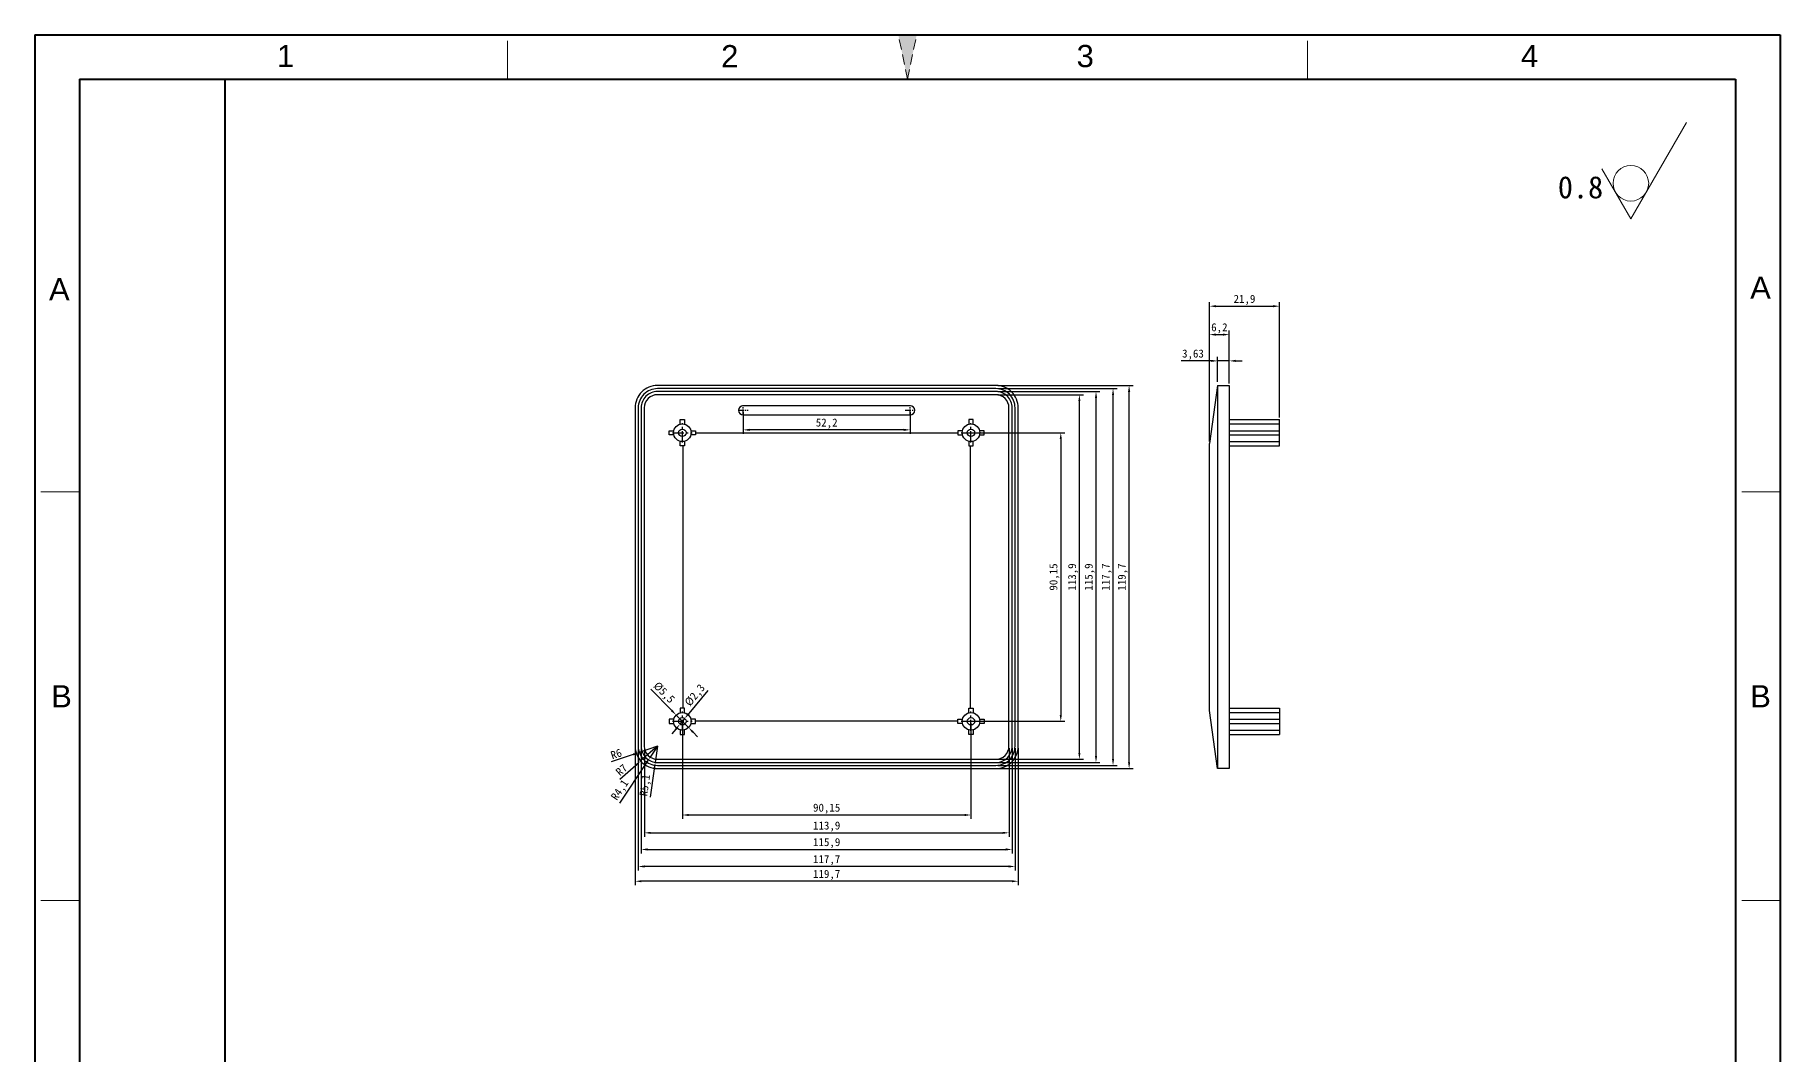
# Model space of a CAD drawing. Header units: millimetres. Extents: x -745 to -200, y 2027 to 2823.
# Drawn here: x -745 to -200, y 2505 to 2823 of the extents above; entities that cross this region are included whole.
import ezdxf
from ezdxf.enums import TextEntityAlignment as Align

# ---------------------------------------------------------------- set-up
doc = ezdxf.new("R2010")
doc.units = ezdxf.units.MM
for name, pattern in [('ACAD_ISO10W100', [18, 12, -3, 0, -3]), ('CENTER', [50.8, 31.75, -6.35, 6.35, -6.35]), ('HIDDEN2', [4.7625, 3.175, -1.5875])]:
    doc.linetypes.add(name, pattern=pattern)
for name, color, linetype, lineweight in [('dim', 82, 'Continuous', 9), ('图层1', 7, 'ACAD_ISO10W100', 15), ('图层4', 7, 'Continuous', 40), ('图层5', 7, 'HIDDEN2', 15), ('细实线', 3, 'Continuous', 18)]:
    doc.layers.add(name, color=color, linetype=linetype, lineweight=lineweight)
doc.layers.add('尺寸线', color=7, linetype='Continuous')
doc.styles.add('样式 3', font='arial.ttf', dxfattribs={"height": 3.8})
doc.dimstyles.new('ISO-25', dxfattribs={"dimtxt": 2.5, "dimasz": 2.5, "dimexe": 1.25, "dimexo": 0.625, "dimtad": 1, "dimtxsty": 'Standard', "dimcen": 2.5, "dimadec": 0, "dimazin": 0, "dimtfac": 1, "dimtmove": 0, "dimatfit": 3, "dimfxl": 1, "dimarcsym": 0})

# ---------------------------------------------------------------- blocks, each defined once
blk = doc.blocks.new('*D2')
at = {"layer": 'Defpoints', "color": 0}
for p in [(-523.9, 2706.23), (-471.7, 2706.23), (-523.9, 2700.1)]:
    blk.add_point(p, dxfattribs=at)
at = {"layer": 'dim', "color": 0, "lineweight": -2}
for p, q in [((-523.9, 2705.6), (-523.9, 2698.85)), ((-471.7, 2705.6), (-471.7, 2698.85)), ((-473.7, 2700.1), (-521.9, 2700.1))]:
    blk.add_line(p, q, dxfattribs=at)
at = {"layer": 'dim', "color": 0}
for points in [[(-521.9, 2700.44), (-521.9, 2699.77), (-523.9, 2700.1)], [(-473.7, 2699.77), (-473.7, 2700.44), (-471.7, 2700.1)]]:
    blk.add_solid(points, dxfattribs=at)
at = {"layer": 'dim', "color": 0, "insert": (-497.8, 2702.07), "char_height": 2.5, "attachment_point": 5}
blk.add_mtext('52,2', dxfattribs=at)
blk = doc.blocks.new('*D3')
at = {"layer": 'Defpoints', "color": 0}
for p in [(-557.65, 2601.28), (-437.95, 2601.28), (-557.65, 2559.08)]:
    blk.add_point(p, dxfattribs=at)
at = {"layer": 'dim', "color": 0, "lineweight": -2}
for p, q in [((-557.65, 2600.65), (-557.65, 2557.83)), ((-437.95, 2600.65), (-437.95, 2557.83)), ((-439.95, 2559.08), (-555.65, 2559.08))]:
    blk.add_line(p, q, dxfattribs=at)
at = {"layer": 'dim', "color": 0}
for points in [[(-555.65, 2559.41), (-555.65, 2558.75), (-557.65, 2559.08)], [(-439.95, 2558.75), (-439.95, 2559.41), (-437.95, 2559.08)]]:
    blk.add_solid(points, dxfattribs=at)
at = {"layer": 'dim', "color": 0, "insert": (-497.8, 2561.05), "char_height": 2.5, "attachment_point": 5}
blk.add_mtext('119,7', dxfattribs=at)
blk = doc.blocks.new('*D4')
at = {"layer": 'Defpoints', "color": 0}
for p in [(-556.65, 2601.28), (-438.95, 2601.28), (-556.65, 2563.7)]:
    blk.add_point(p, dxfattribs=at)
at = {"layer": 'dim', "color": 0, "lineweight": -2}
for p, q in [((-556.65, 2600.65), (-556.65, 2562.45)), ((-438.95, 2600.65), (-438.95, 2562.45)), ((-440.95, 2563.7), (-554.65, 2563.7))]:
    blk.add_line(p, q, dxfattribs=at)
at = {"layer": 'dim', "color": 0}
for points in [[(-554.65, 2564.03), (-554.65, 2563.36), (-556.65, 2563.7)], [(-440.95, 2563.36), (-440.95, 2564.03), (-438.95, 2563.7)]]:
    blk.add_solid(points, dxfattribs=at)
at = {"layer": 'dim', "color": 0, "insert": (-497.8, 2565.67), "char_height": 2.5, "attachment_point": 5}
blk.add_mtext('117,7', dxfattribs=at)
blk = doc.blocks.new('*D5')
at = {"layer": 'Defpoints', "color": 0}
for p in [(-555.75, 2601.28), (-439.85, 2601.28), (-439.85, 2569.01)]:
    blk.add_point(p, dxfattribs=at)
at = {"layer": 'dim', "color": 0, "lineweight": -2}
for p, q in [((-555.75, 2600.65), (-555.75, 2567.76)), ((-439.85, 2600.65), (-439.85, 2567.76)), ((-553.75, 2569.01), (-441.85, 2569.01))]:
    blk.add_line(p, q, dxfattribs=at)
at = {"layer": 'dim', "color": 0}
for points in [[(-553.75, 2569.35), (-553.75, 2568.68), (-555.75, 2569.01)], [(-441.85, 2568.68), (-441.85, 2569.35), (-439.85, 2569.01)]]:
    blk.add_solid(points, dxfattribs=at)
at = {"layer": 'dim', "color": 0, "insert": (-497.8, 2570.99), "char_height": 2.5, "attachment_point": 5}
blk.add_mtext('115,9', dxfattribs=at)
blk = doc.blocks.new('*D6')
at = {"layer": 'Defpoints', "color": 0}
for p in [(-554.75, 2601.28), (-440.85, 2601.28), (-440.85, 2574.2)]:
    blk.add_point(p, dxfattribs=at)
at = {"layer": 'dim', "color": 0, "lineweight": -2}
for p, q in [((-554.75, 2600.65), (-554.75, 2572.95)), ((-440.85, 2600.65), (-440.85, 2572.95)), ((-552.75, 2574.2), (-442.85, 2574.2))]:
    blk.add_line(p, q, dxfattribs=at)
at = {"layer": 'dim', "color": 0}
for points in [[(-552.75, 2574.53), (-552.75, 2573.87), (-554.75, 2574.2)], [(-442.85, 2573.87), (-442.85, 2574.53), (-440.85, 2574.2)]]:
    blk.add_solid(points, dxfattribs=at)
at = {"layer": 'dim', "color": 0, "insert": (-497.8, 2576.17), "char_height": 2.5, "attachment_point": 5}
blk.add_mtext('113,9', dxfattribs=at)
blk = doc.blocks.new('*D7')
at = {"layer": 'Defpoints', "color": 0}
for p in [(-542.88, 2609.05), (-452.73, 2609.05), (-452.73, 2579.78)]:
    blk.add_point(p, dxfattribs=at)
at = {"layer": 'dim', "color": 0, "lineweight": -2}
for p, q in [((-542.88, 2608.43), (-542.88, 2578.53)), ((-452.73, 2608.43), (-452.73, 2578.53)), ((-540.88, 2579.78), (-454.73, 2579.78))]:
    blk.add_line(p, q, dxfattribs=at)
at = {"layer": 'dim', "color": 0}
for points in [[(-540.88, 2580.11), (-540.88, 2579.45), (-542.88, 2579.78)], [(-454.73, 2579.45), (-454.73, 2580.11), (-452.73, 2579.78)]]:
    blk.add_solid(points, dxfattribs=at)
at = {"layer": 'dim', "color": 0, "insert": (-497.8, 2581.75), "char_height": 2.5, "attachment_point": 5}
blk.add_mtext('90,15', dxfattribs=at)
blk = doc.blocks.new('*D23')
at = {"layer": 'Defpoints', "color": 0}
for p in [(-550.65, 2601.28), (-555.91, 2596.65)]:
    blk.add_point(p, dxfattribs=at)
at = {"layer": 'dim', "color": 0, "lineweight": -2}
for p, q in [((-550.65, 2601.28), (-555.91, 2596.65)), ((-562.37, 2590.95), (-557.41, 2595.33))]:
    blk.add_line(p, q, dxfattribs=at)
at = {"layer": 'dim', "color": 0}
blk.add_solid([(-557.19, 2595.08), (-557.63, 2595.58), (-555.91, 2596.65)], dxfattribs=at)
at = {"layer": 'dim', "color": 0, "insert": (-561.88, 2593.88), "char_height": 2.5, "attachment_point": 5, "rotation": 41.3815}
blk.add_mtext('R7', dxfattribs=at)
blk = doc.blocks.new('*D24')
at = {"layer": 'Defpoints', "color": 0}
for p in [(-550.65, 2601.28), (-556.33, 2599.33)]:
    blk.add_point(p, dxfattribs=at)
at = {"layer": 'dim', "color": 0, "lineweight": -2}
for p, q in [((-550.65, 2601.28), (-556.33, 2599.33)), ((-558.22, 2598.68), (-565.06, 2596.34))]:
    blk.add_line(p, q, dxfattribs=at)
at = {"layer": 'dim', "color": 0}
blk.add_solid([(-558.12, 2598.37), (-558.33, 2599), (-556.33, 2599.33)], dxfattribs=at)
at = {"layer": 'dim', "color": 0, "insert": (-563.53, 2598.85), "char_height": 2.5, "attachment_point": 5, "rotation": 18.9082}
blk.add_mtext('R6', dxfattribs=at)
blk = doc.blocks.new('*D25')
at = {"layer": 'Defpoints', "color": 0}
for p in [(-550.65, 2601.28), (-551.34, 2596.22)]:
    blk.add_point(p, dxfattribs=at)
at = {"layer": 'dim', "color": 0, "lineweight": -2}
for p, q in [((-550.65, 2601.28), (-551.34, 2596.22)), ((-552.81, 2585.3), (-551.61, 2594.24))]:
    blk.add_line(p, q, dxfattribs=at)
at = {"layer": 'dim', "color": 0}
blk.add_solid([(-551.28, 2594.19), (-551.94, 2594.28), (-551.34, 2596.22)], dxfattribs=at)
at = {"layer": 'dim', "color": 0, "insert": (-554.3, 2589.04), "char_height": 2.5, "attachment_point": 5, "rotation": 82.3008}
blk.add_mtext('R5,1', dxfattribs=at)
blk = doc.blocks.new('*D26')
at = {"layer": 'Defpoints', "color": 0}
for p in [(-550.65, 2601.28), (-552.93, 2597.86)]:
    blk.add_point(p, dxfattribs=at)
at = {"layer": 'dim', "color": 0, "lineweight": -2}
for p, q in [((-550.65, 2601.28), (-552.93, 2597.86)), ((-554.04, 2596.2), (-562.53, 2583.45))]:
    blk.add_line(p, q, dxfattribs=at)
at = {"layer": 'dim', "color": 0}
blk.add_solid([(-553.76, 2596.01), (-554.31, 2596.38), (-552.93, 2597.86)], dxfattribs=at)
at = {"layer": 'dim', "color": 0, "insert": (-562.22, 2587.47), "char_height": 2.5, "attachment_point": 5, "rotation": 56.3284}
blk.add_mtext('R4,1', dxfattribs=at)
blk = doc.blocks.new('*D27')
at = {"layer": 'Defpoints', "color": 0}
for p in [(-544.81, 2611.01), (-540.95, 2607.09)]:
    blk.add_point(p, dxfattribs=at)
at = {"layer": 'dim', "color": 0, "lineweight": -2}
for p, q in [((-552.73, 2619.08), (-546.21, 2612.44)), ((-540.95, 2607.09), (-544.81, 2611.01)), ((-539.55, 2605.66), (-538.15, 2604.23))]:
    blk.add_line(p, q, dxfattribs=at)
at = {"layer": 'dim', "color": 0}
for points in [[(-546.45, 2612.21), (-545.97, 2612.67), (-544.81, 2611.01)], [(-539.31, 2605.89), (-539.79, 2605.43), (-540.95, 2607.09)]]:
    blk.add_solid(points, dxfattribs=at)
at = {"layer": 'dim', "color": 0, "insert": (-548.76, 2617.86), "char_height": 2.5, "attachment_point": 5, "rotation": 314.4705}
blk.add_mtext('%%c5,5', dxfattribs=at)
blk = doc.blocks.new('*D28')
at = {"layer": 'Defpoints', "color": 0}
for p in [(-543.61, 2608.17), (-542.15, 2609.94)]:
    blk.add_point(p, dxfattribs=at)
at = {"layer": 'dim', "color": 0, "lineweight": -2}
for p, q in [((-534.93, 2618.64), (-540.87, 2611.47)), ((-544.89, 2606.63), (-546.17, 2605.09)), ((-543.61, 2608.17), (-542.15, 2609.94))]:
    blk.add_line(p, q, dxfattribs=at)
at = {"layer": 'dim', "color": 0}
for points in [[(-541.13, 2611.69), (-540.61, 2611.26), (-542.15, 2609.94)], [(-544.63, 2606.41), (-545.15, 2606.84), (-543.61, 2608.17)]]:
    blk.add_solid(points, dxfattribs=at)
at = {"layer": 'dim', "color": 0, "insert": (-538.78, 2617.08), "char_height": 2.5, "attachment_point": 5, "rotation": 50.3225}
blk.add_mtext('%%c2,3', dxfattribs=at)
blk = doc.blocks.new('*D35')
at = {"layer": 'Defpoints', "color": 0}
for p in [(-444.95, 2713.98), (-403.34, 2713.98), (-444.95, 2594.28)]:
    blk.add_point(p, dxfattribs=at)
at = {"layer": 'dim', "color": 0, "lineweight": -2}
for p, q in [((-444.33, 2713.98), (-402.09, 2713.98)), ((-403.34, 2596.28), (-403.34, 2711.98)), ((-444.33, 2594.28), (-402.09, 2594.28))]:
    blk.add_line(p, q, dxfattribs=at)
at = {"layer": 'dim', "color": 0}
for points in [[(-403, 2711.98), (-403.67, 2711.98), (-403.34, 2713.98)], [(-403.67, 2596.28), (-403, 2596.28), (-403.34, 2594.28)]]:
    blk.add_solid(points, dxfattribs=at)
at = {"layer": 'dim', "color": 0, "insert": (-405.31, 2654.13), "char_height": 2.5, "attachment_point": 5, "rotation": 90}
blk.add_mtext('119,7', dxfattribs=at)
blk = doc.blocks.new('*D36')
at = {"layer": 'Defpoints', "color": 0}
for p in [(-444.95, 2712.98), (-408.36, 2712.98), (-444.95, 2595.28)]:
    blk.add_point(p, dxfattribs=at)
at = {"layer": 'dim', "color": 0, "lineweight": -2}
for p, q in [((-444.33, 2712.98), (-407.11, 2712.98)), ((-408.36, 2597.28), (-408.36, 2710.98)), ((-444.33, 2595.28), (-407.11, 2595.28))]:
    blk.add_line(p, q, dxfattribs=at)
at = {"layer": 'dim', "color": 0}
for points in [[(-408.02, 2710.98), (-408.69, 2710.98), (-408.36, 2712.98)], [(-408.69, 2597.28), (-408.02, 2597.28), (-408.36, 2595.28)]]:
    blk.add_solid(points, dxfattribs=at)
at = {"layer": 'dim', "color": 0, "insert": (-410.33, 2654.13), "char_height": 2.5, "attachment_point": 5, "rotation": 90}
blk.add_mtext('117,7', dxfattribs=at)
blk = doc.blocks.new('*D37')
at = {"layer": 'Defpoints', "color": 0}
for p in [(-444.95, 2712.08), (-444.95, 2596.18), (-413.68, 2596.18)]:
    blk.add_point(p, dxfattribs=at)
at = {"layer": 'dim', "color": 0, "lineweight": -2}
for p, q in [((-444.33, 2712.08), (-412.43, 2712.08)), ((-413.68, 2710.08), (-413.68, 2598.18)), ((-444.33, 2596.18), (-412.43, 2596.18))]:
    blk.add_line(p, q, dxfattribs=at)
at = {"layer": 'dim', "color": 0}
for points in [[(-413.34, 2710.08), (-414.01, 2710.08), (-413.68, 2712.08)], [(-414.01, 2598.18), (-413.34, 2598.18), (-413.68, 2596.18)]]:
    blk.add_solid(points, dxfattribs=at)
at = {"layer": 'dim', "color": 0, "insert": (-415.65, 2654.13), "char_height": 2.5, "attachment_point": 5, "rotation": 90}
blk.add_mtext('115,9', dxfattribs=at)
blk = doc.blocks.new('*D38')
at = {"layer": 'Defpoints', "color": 0}
for p in [(-444.95, 2711.08), (-418.86, 2711.08), (-444.95, 2597.18)]:
    blk.add_point(p, dxfattribs=at)
at = {"layer": 'dim', "color": 0, "lineweight": -2}
for p, q in [((-444.33, 2711.08), (-417.61, 2711.08)), ((-418.86, 2599.18), (-418.86, 2709.08)), ((-444.33, 2597.18), (-417.61, 2597.18))]:
    blk.add_line(p, q, dxfattribs=at)
at = {"layer": 'dim', "color": 0}
for points in [[(-418.53, 2709.08), (-419.2, 2709.08), (-418.86, 2711.08)], [(-419.2, 2599.18), (-418.53, 2599.18), (-418.86, 2597.18)]]:
    blk.add_solid(points, dxfattribs=at)
at = {"layer": 'dim', "color": 0, "insert": (-420.84, 2654.13), "char_height": 2.5, "attachment_point": 5, "rotation": 90}
blk.add_mtext('113,9', dxfattribs=at)
blk = doc.blocks.new('*D46')
at = {"layer": 'Defpoints', "color": 0}
for p in [(-452.73, 2699.2), (-452.73, 2609.05), (-424.68, 2609.05)]:
    blk.add_point(p, dxfattribs=at)
at = {"layer": 'dim', "color": 0, "lineweight": -2}
for p, q in [((-452.1, 2699.2), (-423.43, 2699.2)), ((-424.68, 2697.2), (-424.68, 2611.05)), ((-452.1, 2609.05), (-423.43, 2609.05))]:
    blk.add_line(p, q, dxfattribs=at)
at = {"layer": 'dim', "color": 0}
for points in [[(-424.35, 2697.2), (-425.02, 2697.2), (-424.68, 2699.2)], [(-425.02, 2611.05), (-424.35, 2611.05), (-424.68, 2609.05)]]:
    blk.add_solid(points, dxfattribs=at)
at = {"layer": 'dim', "color": 0, "insert": (-426.66, 2654.13), "char_height": 2.5, "attachment_point": 5, "rotation": 90}
blk.add_mtext('90,15', dxfattribs=at)
blk = doc.blocks.new('*D47')
at = {"layer": 'Defpoints', "color": 0}
for p in [(-372.05, 2729.86), (-372.05, 2713.98), (-378.25, 2695.86)]:
    blk.add_point(p, dxfattribs=at)
at = {"layer": 'dim', "color": 0, "lineweight": -2}
for p, q in [((-378.25, 2696.48), (-378.25, 2731.11)), ((-372.05, 2714.6), (-372.05, 2731.11)), ((-376.25, 2729.86), (-374.05, 2729.86))]:
    blk.add_line(p, q, dxfattribs=at)
at = {"layer": 'dim', "color": 0}
for points in [[(-376.25, 2730.19), (-376.25, 2729.53), (-378.25, 2729.86)], [(-374.05, 2729.53), (-374.05, 2730.19), (-372.05, 2729.86)]]:
    blk.add_solid(points, dxfattribs=at)
at = {"layer": 'dim', "color": 0, "insert": (-375.15, 2731.83), "char_height": 2.5, "attachment_point": 5}
blk.add_mtext('6,2', dxfattribs=at)
blk = doc.blocks.new('*D48')
at = {"layer": 'Defpoints', "color": 0}
for p in [(-375.68, 2721.65), (-375.68, 2714.48), (-372.05, 2713.98)]:
    blk.add_point(p, dxfattribs=at)
at = {"layer": 'dim', "color": 0, "lineweight": -2}
for p, q in [((-377.68, 2721.65), (-387.09, 2721.65)), ((-375.68, 2715.1), (-375.68, 2722.9)), ((-372.05, 2721.65), (-375.68, 2721.65)), ((-372.05, 2714.6), (-372.05, 2722.9)), ((-370.05, 2721.65), (-368.05, 2721.65))]:
    blk.add_line(p, q, dxfattribs=at)
at = {"layer": 'dim', "color": 0}
for points in [[(-377.68, 2721.32), (-377.68, 2721.99), (-375.68, 2721.65)], [(-370.05, 2721.99), (-370.05, 2721.32), (-372.05, 2721.65)]]:
    blk.add_solid(points, dxfattribs=at)
at = {"layer": 'dim', "color": 0, "insert": (-383.39, 2723.62), "char_height": 2.5, "attachment_point": 5}
blk.add_mtext('3,63', dxfattribs=at)
blk = doc.blocks.new('*D49')
at = {"layer": 'Defpoints', "color": 0}
for p in [(-356.35, 2738.74), (-356.35, 2703.33), (-378.25, 2696.48)]:
    blk.add_point(p, dxfattribs=at)
at = {"layer": 'dim', "color": 0, "lineweight": -2}
for p, q in [((-378.25, 2697.11), (-378.25, 2739.99)), ((-376.25, 2738.74), (-358.35, 2738.74)), ((-356.35, 2703.95), (-356.35, 2739.99))]:
    blk.add_line(p, q, dxfattribs=at)
at = {"layer": 'dim', "color": 0}
for points in [[(-376.25, 2739.07), (-376.25, 2738.4), (-378.25, 2738.74)], [(-358.35, 2738.4), (-358.35, 2739.07), (-356.35, 2738.74)]]:
    blk.add_solid(points, dxfattribs=at)
at = {"layer": 'dim', "color": 0, "insert": (-367.3, 2740.71), "char_height": 2.5, "attachment_point": 5}
blk.add_mtext('21,9', dxfattribs=at)

msp = doc.modelspace()

# ---------------------------------------------------------------- hatches: boundary and pattern name
at = {"layer": '图层5'}
msp.add_hatch(color=0, dxfattribs=at).paths.add_polyline_path([(-472.554, 2809.619), (-475.41, 2823.496), (-469.698, 2823.496)])

# ---------------------------------------------------------------- linework, layer by layer
for p, q in [((-375.753, 2713.975), (-378.253, 2695.855)), ((-375.753, 2713.975), (-375.753, 2594.275)), ((-375.753, 2713.975), (-372.053, 2713.975)), ((-372.053, 2713.975), (-372.053, 2594.275)), ((-372.053, 2703.325), (-356.353, 2703.325)), ((-372.053, 2701.95), (-356.353, 2701.95)), ((-372.053, 2699.85), (-356.353, 2699.85)), ((-372.053, 2698.55), (-356.353, 2698.55)), ((-356.353, 2695.075), (-356.353, 2703.325)), ((-378.253, 2612.396), (-378.253, 2695.855)), ((-372.053, 2696.45), (-356.353, 2696.45)), ((-372.053, 2695.075), (-356.353, 2695.075)), ((-375.753, 2594.275), (-378.253, 2612.396)), ((-372.053, 2613.175), (-356.353, 2613.175)), ((-372.053, 2611.8), (-356.353, 2611.8)), ((-356.353, 2613.175), (-356.353, 2604.925)), ((-372.053, 2609.7), (-356.353, 2609.7)), ((-372.053, 2608.4), (-356.353, 2608.4)), ((-372.053, 2606.3), (-356.353, 2606.3)), ((-372.053, 2604.925), (-356.353, 2604.925)), ((-372.053, 2594.275), (-375.753, 2594.275))]:
    msp.add_line(p, q)
at = {"color": 1, "linetype": 'CENTER', "ltscale": 0.056}
for p, q in [((-525.445, 2706.225), (-522.365, 2706.225)), ((-523.905, 2704.685), (-523.905, 2707.765)), ((-473.245, 2706.225), (-470.165, 2706.225)), ((-471.705, 2704.685), (-471.705, 2707.765))]:
    msp.add_line(p, q, dxfattribs=at)
at = {"color": 1, "linetype": 'CENTER', "ltscale": 0.11}
for p, q in [((-545.905, 2699.2), (-539.855, 2699.2)), ((-542.88, 2696.175), (-542.88, 2702.225)), ((-455.755, 2699.2), (-449.705, 2699.2)), ((-452.73, 2696.175), (-452.73, 2702.225)), ((-542.88, 2606.025), (-542.88, 2612.075)), ((-452.73, 2606.025), (-452.73, 2612.075)), ((-545.905, 2609.05), (-539.855, 2609.05)), ((-455.755, 2609.05), (-449.705, 2609.05))]:
    msp.add_line(p, q, dxfattribs=at)
for points in [[(-550.655, 2594.275), (-444.955, 2594.275, 0.4142136), (-437.955, 2601.275), (-437.955, 2706.975, 0.4142136), (-444.955, 2713.975), (-550.655, 2713.975, 0.4142136), (-557.655, 2706.975), (-557.655, 2601.275, 0.4142136)], [(-550.655, 2595.275), (-444.955, 2595.275, 0.4142136), (-438.955, 2601.275), (-438.955, 2706.975, 0.4142136), (-444.955, 2712.975), (-550.655, 2712.975, 0.4142136), (-556.655, 2706.975), (-556.655, 2601.275, 0.4142136)], [(-550.655, 2596.175), (-444.955, 2596.175, 0.4142136), (-439.855, 2601.275), (-439.855, 2706.975, 0.4142136), (-444.955, 2712.075), (-550.655, 2712.075, 0.4142136), (-555.755, 2706.975), (-555.755, 2601.275, 0.4142136)], [(-550.655, 2597.175), (-444.955, 2597.175, 0.4142136), (-440.855, 2601.275), (-440.855, 2706.975, 0.4142136), (-444.955, 2711.075), (-550.655, 2711.075, 0.4142136), (-554.755, 2706.975), (-554.755, 2601.275, 0.4142136)]]:
    msp.add_lwpolyline(points, format="xyb", close=True)
for points in [[(-471.705, 2707.625), (-523.905, 2707.625)], [(-523.905, 2704.825), (-471.705, 2704.825)], [(-545.552, 2698.55), (-547.005, 2698.55), (-547.005, 2699.85), (-545.552, 2699.85)], [(-543.53, 2701.872), (-543.53, 2703.325), (-542.23, 2703.325), (-542.23, 2701.872)], [(-540.208, 2699.85), (-538.755, 2699.85), (-538.755, 2698.55), (-540.208, 2698.55)], [(-456.855, 2699.075), (-538.755, 2699.075)], [(-455.402, 2699.85), (-456.855, 2699.85), (-456.855, 2698.55), (-455.402, 2698.55)], [(-452.08, 2701.872), (-452.08, 2703.325), (-453.38, 2703.325), (-453.38, 2701.872)], [(-450.058, 2698.55), (-448.605, 2698.55), (-448.605, 2699.85), (-450.058, 2699.85)], [(-542.23, 2696.528), (-542.23, 2695.075), (-543.53, 2695.075), (-543.53, 2696.528)], [(-542.755, 2695.075), (-542.755, 2613.175)], [(-453.38, 2696.528), (-453.38, 2695.075), (-452.08, 2695.075), (-452.08, 2696.528)], [(-452.855, 2613.175), (-452.855, 2695.075)], [(-542.23, 2611.722), (-542.23, 2613.175), (-543.53, 2613.175), (-543.53, 2611.722)], [(-453.38, 2611.722), (-453.38, 2613.175), (-452.08, 2613.175), (-452.08, 2611.722)], [(-545.552, 2609.7), (-547.005, 2609.7), (-547.005, 2608.4), (-545.552, 2608.4)], [(-543.53, 2606.378), (-543.53, 2604.925), (-542.23, 2604.925), (-542.23, 2606.378)], [(-540.208, 2608.4), (-538.755, 2608.4), (-538.755, 2609.7), (-540.208, 2609.7)], [(-538.755, 2609.175), (-456.855, 2609.175)], [(-455.402, 2608.4), (-456.855, 2608.4), (-456.855, 2609.7), (-455.402, 2609.7)], [(-452.08, 2606.378), (-452.08, 2604.925), (-453.38, 2604.925), (-453.38, 2606.378)], [(-450.058, 2609.7), (-448.605, 2609.7), (-448.605, 2608.4), (-450.058, 2608.4)]]:
    msp.add_lwpolyline(points)
for centre, radius in [((-542.88, 2699.2), 2.75), ((-542.88, 2699.2), 1.15), ((-452.73, 2699.2), 2.75), ((-452.73, 2699.2), 1.15), ((-542.88, 2609.05), 2.75), ((-452.73, 2609.05), 2.75), ((-542.88, 2609.05), 1.15), ((-452.73, 2609.05), 1.15)]:
    msp.add_circle(centre, radius)
for centre, start, end in [((-523.905, 2706.225), 90, 270), ((-471.705, 2706.225), 270, 90)]:
    msp.add_arc(centre, 1.4, start, end)
at = {"layer": '图层1', "color": 0}
for p, q in [((-597.447, 2809.619), (-597.447, 2823.496)), ((-347.661, 2809.619), (-347.661, 2823.496)), ((-731.221, 2680.702), (-745.098, 2680.702)), ((-200.01, 2680.702), (-213.887, 2680.702)), ((-731.221, 2553.034), (-745.098, 2553.034)), ((-200.01, 2553.034), (-213.887, 2553.034))]:
    msp.add_line(p, q, dxfattribs=at)
at = {"layer": '图层4', "color": 0}
msp.add_line((-685.673, 2041.112), (-685.673, 2809.619), dxfattribs=at)
at = {"layer": '图层5', "color": 0}
for q in [(-475.41, 2823.496), (-469.698, 2823.496)]:
    msp.add_line((-472.554, 2809.619), q, dxfattribs=at)
at = {"layer": '尺寸线', "color": 0, "lineweight": 40}
for p, q in [((-745.098, 2823.496), (-745.098, 2027.235)), ((-745.098, 2823.496), (-200.01, 2823.496)), ((-200.01, 2823.496), (-200.01, 2027.235)), ((-731.221, 2809.619), (-213.887, 2809.619)), ((-731.221, 2809.619), (-731.221, 2041.112)), ((-213.887, 2809.619), (-213.887, 2041.112))]:
    msp.add_line(p, q, dxfattribs=at)
at = {"layer": '细实线', "color": 0}
for p, q in [((-246.61, 2766.042), (-229.264, 2796.086)), ((-255.644, 2781.689), (-246.61, 2766.042))]:
    msp.add_line(p, q, dxfattribs=at)
msp.add_circle((-246.61, 2777.144), 5.551, dxfattribs=at)

# ---------------------------------------------------------------- texts
at = {"layer": '图层1', "color": 0, "style": '样式 3'}
for p in [(-736.795, 2616.868), (-206.124, 2616.868)]:
    msp.add_text('B', height=6.938, dxfattribs=at).set_placement(p, align=Align.MIDDLE)
at = {"layer": '图层5', "color": 0, "style": '样式 3'}
for s, p in [('1', (-666.832, 2816.894)), ('2', (-528.062, 2816.894)), ('3', (-417.046, 2816.894)), ('4', (-278.276, 2816.894)), ('A', (-737.469, 2744.031)), ('A', (-206.124, 2744.536))]:
    msp.add_text(s, height=6.938, dxfattribs=at).set_placement(p, align=Align.MIDDLE)
at = {"layer": '细实线', "color": 0, "insert": (-269.426, 2779.364), "char_height": 6.9385, "width": 25.90451, "attachment_point": 1}
msp.add_mtext('0.8', dxfattribs=at)

# ---------------------------------------------------------------- dimensions: what is measured, and where the dimension line sits
at = {"layer": 'dim'}
for base, p1, p2, picture, middle in [((-356.353, 2738.738), (-378.253, 2696.48), (-356.353, 2703.325), '*D49', (-367.303, 2740.709)), ((-372.053, 2729.859), (-378.253, 2695.855), (-372.053, 2713.975), '*D47', (-375.153, 2731.83)), ((-375.684, 2721.653), (-372.053, 2713.975), (-375.684, 2714.476), '*D48', (-383.386, 2723.624)), ((-523.905, 2700.102), (-471.705, 2706.225), (-523.905, 2706.225), '*D2', (-497.805, 2702.074)), ((-452.73, 2579.78), (-542.88, 2609.05), (-452.73, 2609.05), '*D7', (-497.805, 2581.751)), ((-557.655, 2559.08), (-437.955, 2601.275), (-557.655, 2601.275), '*D3', (-497.805, 2561.051)), ((-556.655, 2563.697), (-438.955, 2601.275), (-556.655, 2601.275), '*D4', (-497.805, 2565.669)), ((-439.855, 2569.015), (-555.755, 2601.275), (-439.855, 2601.275), '*D5', (-497.805, 2570.986)), ((-440.855, 2574.2), (-554.755, 2601.275), (-440.855, 2601.275), '*D6', (-497.805, 2576.171))]:
    dim = msp.add_linear_dim(base=base, p1=p1, p2=p2, dimstyle='ISO-25', override={"dimasz": 2}, dxfattribs=at)
    dim.commit()
    dim.dimension.update_dxf_attribs({"geometry": picture, "text_midpoint": middle})
for base, p1, p2, picture, middle in [((-403.336, 2713.975), (-444.955, 2594.275), (-444.955, 2713.975), '*D35', (-405.307, 2654.125)), ((-408.358, 2712.975), (-444.955, 2595.275), (-444.955, 2712.975), '*D36', (-410.329, 2654.125)), ((-413.677, 2596.175), (-444.955, 2712.075), (-444.955, 2596.175), '*D37', (-415.648, 2654.125)), ((-418.865, 2711.075), (-444.955, 2597.175), (-444.955, 2711.075), '*D38', (-420.836, 2654.125)), ((-424.684, 2609.05), (-452.73, 2699.2), (-452.73, 2609.05), '*D46', (-426.655, 2654.125))]:
    dim = msp.add_linear_dim(base=base, p1=p1, p2=p2, angle=90, dimstyle='ISO-25', override={"dimasz": 2}, dxfattribs=at)
    dim.commit()
    dim.dimension.update_dxf_attribs({"geometry": picture, "text_midpoint": middle})
for p1, p2, picture, middle in [((-540.953, 2607.088), (-544.806, 2611.013), '*D27', (-548.762, 2617.856)), ((-543.614, 2608.165), (-542.146, 2609.935), '*D28', (-538.776, 2617.085))]:
    dim = msp.add_diameter_dim_2p(p1=p1, p2=p2, dimstyle='ISO-25', override={"dimasz": 2}, dxfattribs=at)
    dim.commit()
    dim.dimension.update_dxf_attribs({"geometry": picture, "text_midpoint": middle})
for mpoint, picture, middle in [((-556.331, 2599.331), '*D24', (-562.926, 2597.072)), ((-552.928, 2597.863), '*D26', (-560.581, 2586.375))]:
    dim = msp.add_radius_dim(center=(-550.655, 2601.275), mpoint=mpoint, dimstyle='ISO-25', override={"dimasz": 2}, dxfattribs=at)
    dim.commit()
    dim.dimension.update_dxf_attribs({"geometry": picture, "text_midpoint": middle, "dimtype": 164})
for mpoint, picture, middle in [((-555.907, 2596.648), '*D23', (-561.88, 2593.885)), ((-551.338, 2596.221), '*D25', (-554.298, 2589.043))]:
    dim = msp.add_radius_dim(center=(-550.655, 2601.275), mpoint=mpoint, dimstyle='ISO-25', override={"dimasz": 2}, dxfattribs=at)
    dim.commit()
    dim.dimension.update_dxf_attribs({"geometry": picture, "text_midpoint": middle})

doc.saveas('drawing.dxf')
